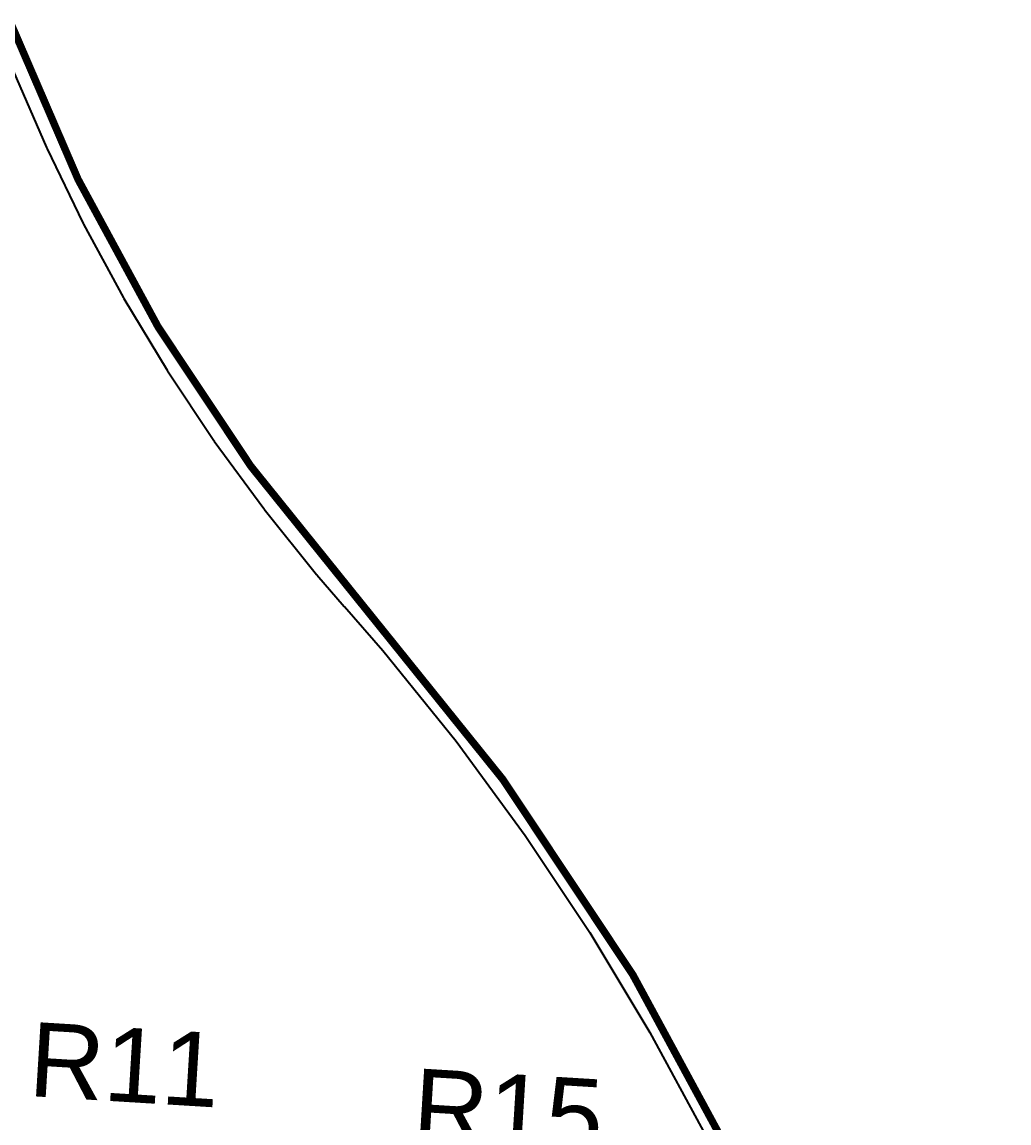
# Model space of a CAD drawing. Header units: millimetres. Extents: x -1.58 to 1.58, y -1.38 to 3.35.
# Drawn here: x 1.053 to 1.577, y 2.674 to 3.257 of the extents above; entities that cross this region are included whole.
import ezdxf

# ---------------------------------------------------------------- set-up
doc = ezdxf.new("R2010")
doc.units = ezdxf.units.MM
doc.header["$MEASUREMENT"] = 0
for name, color, linetype in [('BottomLayer', 5, 'Continuous'), ('Mechanical1', 6, 'Continuous'), ('TopLayer', 1, 'Continuous'), ('TopOverlay', 2, 'Continuous')]:
    doc.layers.add(name, color=color, linetype=linetype)
doc.styles.add('Arial', font='arial.ttf', dxfattribs={"height": 0.2})

msp = doc.modelspace()

# ---------------------------------------------------------------- linework, layer by layer
at = {"layer": 'BottomLayer'}
for p, q in [((1.04865, 3.23164), (1.06623, 3.19085)), ((1.06623, 3.19085), (1.06633, 3.1907)), ((1.06633, 3.1907), (1.06638, 3.19052)), ((1.06638, 3.19052), (1.08577, 3.15056)), ((1.08577, 3.15056), (1.08589, 3.15042)), ((1.08589, 3.15042), (1.08594, 3.15024)), ((1.08594, 3.15024), (1.10712, 3.1112)), ((1.10712, 3.1112), (1.10724, 3.11106)), ((1.10724, 3.11106), (1.1073, 3.11088)), ((1.1073, 3.11088), (1.13022, 3.07284)), ((1.13022, 3.07284), (1.13034, 3.0727)), ((1.13034, 3.0727), (1.13042, 3.07253)), ((1.13042, 3.07253), (1.15503, 3.03556)), ((1.15503, 3.03556), (1.15516, 3.03543)), ((1.15516, 3.03543), (1.15524, 3.03526)), ((1.15524, 3.03526), (1.18149, 2.99944)), ((1.18149, 2.99944), (1.18163, 2.99931)), ((1.18163, 2.99931), (1.18171, 2.99915)), ((1.18171, 2.99915), (1.20956, 2.96455)), ((1.20956, 2.96455), (1.20967, 2.96446)), ((1.20967, 2.96446), (1.20973, 2.96434)), ((1.20973, 2.96434), (1.22423, 2.94751)), ((1.22423, 2.94751), (1.22427, 2.94749)), ((1.22427, 2.94749), (1.22429, 2.94745)), ((1.22429, 2.94745), (1.24476, 2.92424)), ((1.24476, 2.92424), (1.28356, 2.87602)), ((1.28356, 2.87602), (1.32014, 2.82609)), ((1.32014, 2.82609), (1.35443, 2.77457)), ((1.35443, 2.77457), (1.38636, 2.72155)), ((1.38636, 2.72155), (1.41587, 2.66714))]:
    msp.add_line(p, q, dxfattribs=at)
at = {"layer": 'Mechanical1', "const_width": 0.00394}
for points in [[(1.23032, 2.95276, -0.090508), (1.04793, 3.2555)], [(1.23032, 2.95276, -0.182676), (1.5748, 2.04133)]]:
    msp.add_lwpolyline(points, format="xyb", dxfattribs=at)
at = {"layer": 'Mechanical1', "const_width": 0.00197}
msp.add_lwpolyline([(1.22933, 2.95276, 1), (1.2313, 2.95276, 1)], format="xyb", close=True, dxfattribs=at)
msp.add_lwpolyline([(1.22933, 2.95276, 1), (1.2313, 2.95276, 1)], format="xyb", close=True, dxfattribs=at)
at = {"layer": 'TopLayer'}
for p, q in [((1.04865, 3.23164), (1.06623, 3.19085)), ((1.06623, 3.19085), (1.06633, 3.1907)), ((1.06633, 3.1907), (1.06638, 3.19052)), ((1.06638, 3.19052), (1.08577, 3.15056)), ((1.08577, 3.15056), (1.08589, 3.15042)), ((1.08589, 3.15042), (1.08594, 3.15024)), ((1.08594, 3.15024), (1.10712, 3.1112)), ((1.10712, 3.1112), (1.10724, 3.11106)), ((1.10724, 3.11106), (1.1073, 3.11088)), ((1.1073, 3.11088), (1.13022, 3.07284)), ((1.13022, 3.07284), (1.13034, 3.0727)), ((1.13034, 3.0727), (1.13042, 3.07253)), ((1.13042, 3.07253), (1.15503, 3.03556)), ((1.15503, 3.03556), (1.15516, 3.03543)), ((1.15516, 3.03543), (1.15524, 3.03526)), ((1.15524, 3.03526), (1.18149, 2.99944)), ((1.18149, 2.99944), (1.18163, 2.99931)), ((1.18163, 2.99931), (1.18171, 2.99915)), ((1.18171, 2.99915), (1.20956, 2.96455)), ((1.20956, 2.96455), (1.20967, 2.96446)), ((1.20967, 2.96446), (1.20973, 2.96434)), ((1.20973, 2.96434), (1.22423, 2.94751)), ((1.22423, 2.94751), (1.22427, 2.94749)), ((1.22427, 2.94749), (1.22429, 2.94745)), ((1.22429, 2.94745), (1.24476, 2.92424)), ((1.24476, 2.92424), (1.28356, 2.87602)), ((1.28356, 2.87602), (1.32014, 2.82609)), ((1.32014, 2.82609), (1.35443, 2.77457)), ((1.35443, 2.77457), (1.38636, 2.72155)), ((1.38636, 2.72155), (1.41587, 2.66714))]:
    msp.add_line(p, q, dxfattribs=at)

# ---------------------------------------------------------------- texts
at = {"layer": 'TopOverlay', "style": 'Arial'}
for s, p in [('R11', (1.05624, 2.68796)), ('R15', (1.25969, 2.66336))]:
    msp.add_text(s, height=0.03937, rotation=356.5, dxfattribs=at).set_placement(p)

doc.saveas('drawing.dxf')
